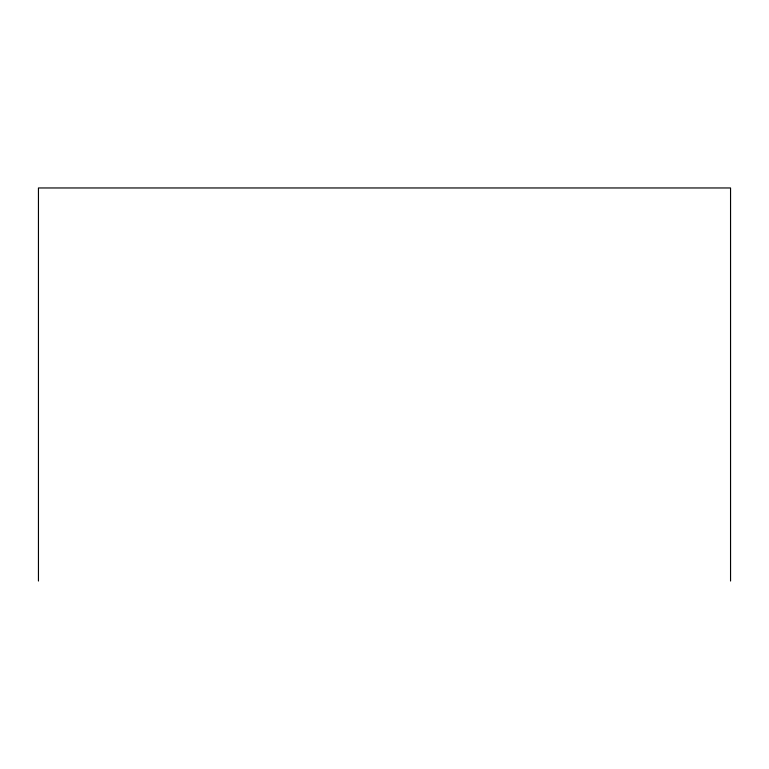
<?xml version="1.0" encoding="UTF-8"?>
<svg xmlns="http://www.w3.org/2000/svg" width="769" height="769" viewBox="0 0 769 769"><rect width="100%" height="100%" fill="white"/><g stroke="black" fill="none" stroke-linecap="round" stroke-linejoin="round"><path stroke-width="1.15" d="M730.55 581.037L730.55 187.963L38.45 187.963L38.45 581.037"/></g></svg>
